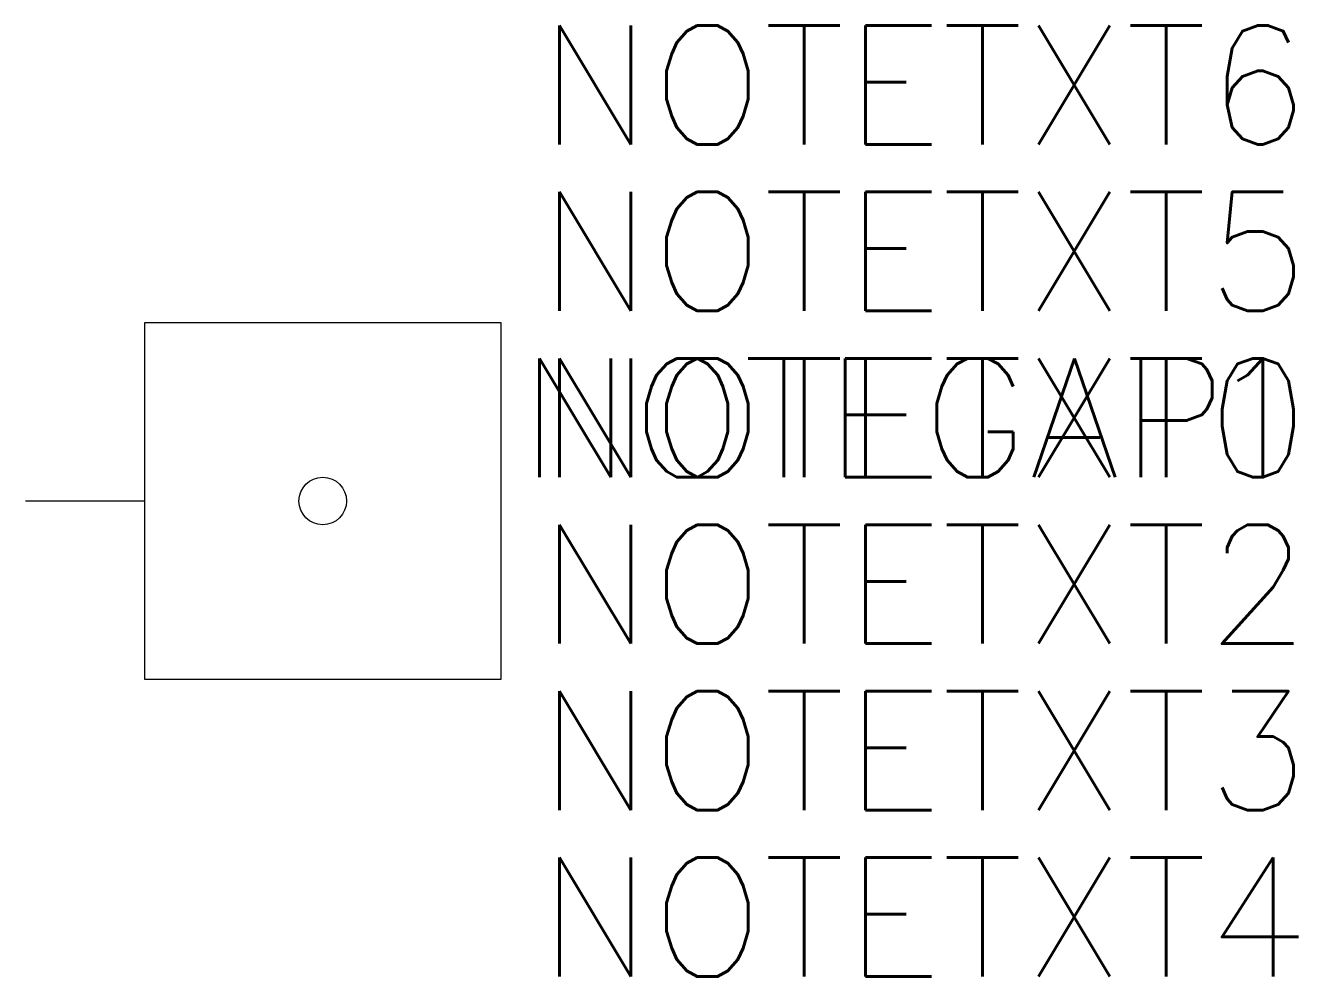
# Model space of a CAD drawing. Extents: x 0 to 10.7, y -4 to 4.
import ezdxf
from ezdxf.enums import TextEntityAlignment as Align

# ---------------------------------------------------------------- set-up
doc = ezdxf.new("R2010")
doc.units = 0
doc.header["$MEASUREMENT"] = 0
doc.layers.get('0').update_dxf_attribs({"linetype": 'CONTINUOUS'})
doc.layers.get('DEFPOINTS').update_dxf_attribs({"linetype": 'CONTINUOUS'})
doc.styles.add('SIMPLEX', font='simplex.shx')

msp = doc.modelspace()

# ---------------------------------------------------------------- linework, layer by layer
msp.add_line((1, 0), (0, 0))
msp.add_lwpolyline([(4, 1.5), (1, 1.5), (1, -1.5), (4, -1.5)], close=True)
at = {"layer": 'DEFPOINTS', "color": 253}
msp.add_circle((2.5, 0), 0.2, dxfattribs=at)

# ---------------------------------------------------------------- texts
at = {"style": 'SIMPLEX'}
for tag, p, s, flags in [('NOTETXT6', (4.32, 3), 'LINE 6 TEXT', 8), ('NOTETXT5', (4.32, 1.6), 'LINE 5 TEXT', 8), ('NOTETXT0', (4.32, 0.2), '', 9)]:
    msp.add_attdef(tag, p, s, height=1, dxfattribs=dict(at, flags=flags))
for tag, p, s in [('NOTEGAP', (4.15, 0.2), '%%u    '), ('NOTETXT1', (4.32, 0.2), '%%uLINE 1 TEXT')]:
    msp.add_attdef(tag, p, s, height=1, dxfattribs=at)
msp.add_attdef('NOTETXT2', text='%%oLINE 2 TEXT', height=1, dxfattribs=at).set_placement((4.32, -0.2), align=Align.TOP_LEFT)
at = {"style": 'SIMPLEX', "flags": 8}
for tag, text, p in [('NOTETXT3', 'LINE 3 TEXT', (4.32, -1.6)), ('NOTETXT4', 'LINE 4 TEXT', (4.32, -3))]:
    msp.add_attdef(tag, text=text, height=1, dxfattribs=at).set_placement(p, align=Align.TOP_LEFT)

doc.saveas('drawing.dxf')
